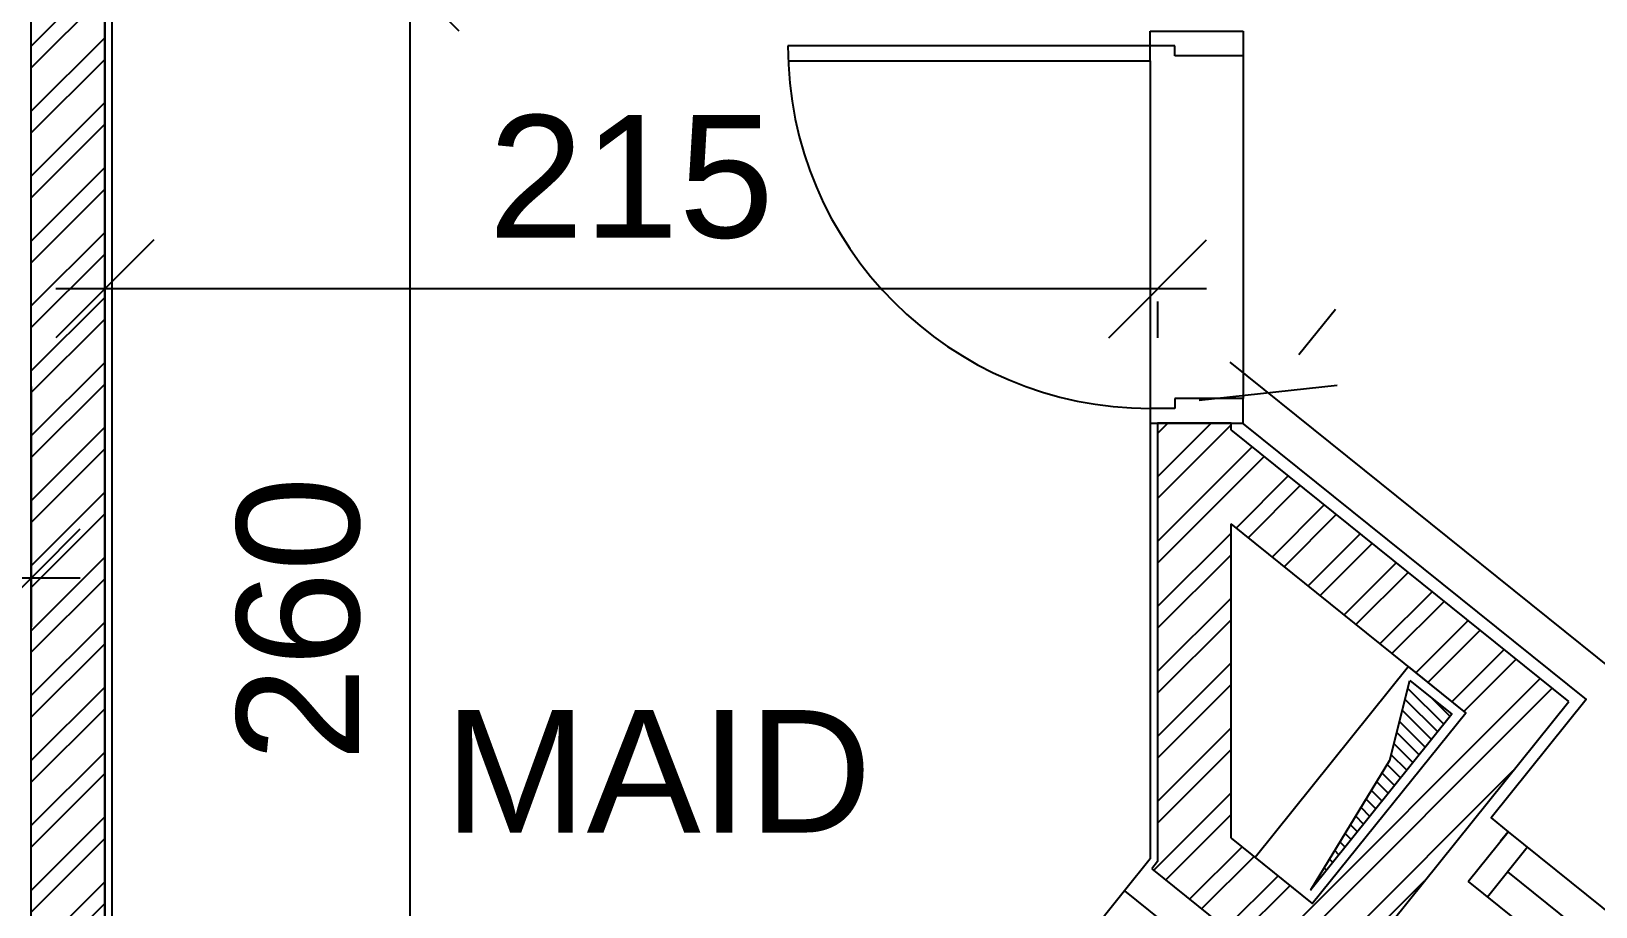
# Model space of a CAD drawing. Extents: x -0.9 to 45.6, y -8.7 to 61.5.
# Drawn here: x 11.928 to 15.123, y 44.113 to 45.9 of the extents above; entities that cross this region are included whole.
import ezdxf

# ---------------------------------------------------------------- set-up
doc = ezdxf.new("R2010")
doc.units = 0
doc.header["$MEASUREMENT"] = 0
doc.header["$PDMODE"] = 35
doc.header["$PDSIZE"] = 0.3
doc.layers.get('0').update_dxf_attribs({"linetype": 'CONTINUOUS'})
doc.layers.get('DEFPOINTS').update_dxf_attribs({"linetype": 'CONTINUOUS'})
for name, color, linetype in [('60%', 7, 'CONTINUOUS'), ('A-ALU', 9, 'CONTINUOUS'), ('a-dim', 3, 'CONTINUOUS'), ('A-DOORS', 1, 'CONTINUOUS'), ('A-HATCH-WALL', 8, 'CONTINUOUS'), ('A-NOMENCLATURE', 3, 'CONTINUOUS'), ('A-PLASTER', 8, 'CONTINUOUS'), ('A-PORTE', 1, 'CONTINUOUS'), ('a-shaft', 251, 'CONTINUOUS'), ('A-TILES', 137, 'CONTINUOUS'), ('A-WALL', 4, 'CONTINUOUS'), ('S-2ND-3RD-4-5-6TH$0$A-SHAFT 2-3-4-5-6', 8, 'CONTINUOUS')]:
    doc.layers.add(name, color=color, linetype=linetype)
doc.styles.add('A100-STEXT', font='arial.ttf', dxfattribs={"height": 0.25})
doc.dimstyles.new('A100-DIM', dxfattribs={"dimtxt": 0.25, "dimasz": 0.2, "dimexe": 0.1, "dimexo": 0.3, "dimgap": 0.1, "dimtad": 1, "dimlfac": 100, "dimrnd": 0.5, "dimdsep": 46, "dimtxsty": 'A100-STEXT', "dimblk1": 'OBLIQUE', "dimblk2": 'OBLIQUE', "dimsah": 1, "dimcen": -0.05, "dimdle": 0.1, "dimclrd": 15, "dimclre": 15, "dimclrt": 256, "dimadec": 0, "dimazin": 0, "dimtfac": 0.28, "dimtix": 1, "dimtmove": 2, "dimatfit": 3, "dimldrblk": 'OBLIQUE', "dimfxl": 1, "dimtolj": 1, "dimarcsym": 0})

# ---------------------------------------------------------------- blocks, each defined once
blk = doc.blocks.new('_OBLIQUE')
at = {"color": 0, "linetype": 'ByBlock'}
blk.add_line((-0.5, -0.5), (0.5, 0.5), dxfattribs=at)
blk = doc.blocks.new('*D153')
at = {"layer": 'a-dim', "color": 15, "lineweight": -2}
for p, q in [((7.6284, 45.55), (7.6284, 44.6841)), ((11.9284, 45.175), (11.9284, 44.6841)), ((7.5284, 44.7841), (12.0284, 44.7841))]:
    blk.add_line(p, q, dxfattribs=at)
at = {"layer": 'DEFPOINTS', "color": 0}
for p in [(7.6284, 45.85), (11.9284, 45.475), (11.9284, 44.7841)]:
    blk.add_point(p, dxfattribs=at)
at = {"layer": 'a-dim', "color": 15, "lineweight": -2, "xscale": 0.2, "yscale": 0.2, "zscale": 0.2, "rotation": 180}
blk.add_blockref('_OBLIQUE', (7.6284, 44.7841), dxfattribs=at)
at = {"layer": 'a-dim', "color": 15, "lineweight": -2, "xscale": 0.2, "yscale": 0.2, "zscale": 0.2}
blk.add_blockref('_OBLIQUE', (11.9284, 44.7841), dxfattribs=at)
at = {"layer": 'a-dim', "insert": (9.7784, 45.0118), "char_height": 0.25, "attachment_point": 5, "style": 'A100-STEXT'}
blk.add_mtext('\\A1;430', dxfattribs=at)
blk = doc.blocks.new('*D163')
at = {"layer": 'a-dim', "color": 15, "lineweight": -2}
for p, q in [((12.7021, 43.3), (12.7021, 46.1)), ((12.3784, 46), (12.8021, 46)), ((12.3784, 43.4), (12.8021, 43.4))]:
    blk.add_line(p, q, dxfattribs=at)
at = {"layer": 'DEFPOINTS', "color": 0}
for p in [(12.0784, 46), (12.7021, 46), (12.0784, 43.4)]:
    blk.add_point(p, dxfattribs=at)
at = {"layer": 'a-dim', "color": 15, "lineweight": -2, "xscale": 0.2, "yscale": 0.2, "zscale": 0.2}
for p, rotation in [((12.7021, 46), 90), ((12.7021, 43.4), 270)]:
    blk.add_blockref('_OBLIQUE', p, dxfattribs=dict(at, rotation=rotation))
at = {"layer": 'a-dim', "insert": (12.4745, 44.7), "char_height": 0.25, "attachment_point": 5, "rotation": 90, "style": 'A100-STEXT'}
blk.add_mtext('\\A1;260', dxfattribs=at)
blk = doc.blocks.new('*D165')
at = {"layer": 'a-dim', "color": 15, "lineweight": -2}
for p, q in [((14.5914, 45.3323), (14.5167, 45.2395)), ((14.3761, 45.2243), (17.9401, 42.3581)), ((17.8271, 42.3772), (17.7995, 42.3429))]:
    blk.add_line(p, q, dxfattribs=at)
at = {"layer": 'DEFPOINTS', "color": 0}
for p in [(14.4034, 45.0986), (18.0151, 42.611), (17.8622, 42.4208)]:
    blk.add_point(p, dxfattribs=at)
at = {"layer": 'a-dim', "color": 15, "lineweight": -2, "xscale": 0.2, "yscale": 0.2, "zscale": 0.2}
for p, rotation in [((14.4541, 45.1616), 141.1937093654685), ((17.8622, 42.4208), 321.1937093654685)]:
    blk.add_blockref('_OBLIQUE', p, dxfattribs=dict(at, rotation=rotation))
at = {"layer": 'a-dim', "insert": (16.3008, 43.9687), "char_height": 0.25, "attachment_point": 5, "rotation": 321.1937, "style": 'A100-STEXT'}
blk.add_mtext('\\A1;437.5', dxfattribs=at)
blk = doc.blocks.new('P80E19D')
at = {"layer": 'A-PORTE'}
for p, q in [((0, -0.19), (0, 0)), ((0, 0), (0.05, 0)), ((0.05, 0), (0.05, -0.14)), ((0.75, 0), (0.75, -0.14)), ((0.8, 0), (0.75, 0)), ((0.8, -0.19), (0.8, 0)), ((0.05, -0.14), (0.03, -0.14)), ((0.03, -0.14), (0.03, -0.19)), ((0.75, -0.14), (0.77, -0.14)), ((0.77, -0.14), (0.77, -0.19)), ((0.03, -0.19), (0, -0.19)), ((0.06, -0.19), (0.02, -0.19)), ((0.03, -0.19), (0.03, -0.93)), ((0.06, -0.93), (0.06, -0.19)), ((0.77, -0.19), (0.8, -0.19))]:
    blk.add_line(p, q, dxfattribs=at)
blk.add_arc((0.03, -0.19), 0.74, 270, 0, dxfattribs=at)
blk = doc.blocks.new('*D195')
at = {"layer": 'a-dim', "color": 15, "lineweight": -2}
for p, q in [((14.3284, 45.3744), (11.9784, 45.3744)), ((12.0784, 45.3332), (12.0784, 45.2744)), ((14.2284, 45.3482), (14.2284, 45.2744))]:
    blk.add_line(p, q, dxfattribs=at)
at = {"layer": 'DEFPOINTS', "color": 0}
for p in [(12.0784, 45.6332), (14.2284, 45.6482), (12.0784, 45.3744)]:
    blk.add_point(p, dxfattribs=at)
at = {"layer": 'a-dim', "color": 15, "lineweight": -2, "xscale": 0.2, "yscale": 0.2, "zscale": 0.2, "rotation": 180}
blk.add_blockref('_OBLIQUE', (12.0784, 45.3744), dxfattribs=at)
at = {"layer": 'a-dim', "color": 15, "lineweight": -2, "xscale": 0.2, "yscale": 0.2, "zscale": 0.2}
blk.add_blockref('_OBLIQUE', (14.2284, 45.3744), dxfattribs=at)
at = {"layer": 'a-dim', "insert": (13.1534, 45.602), "char_height": 0.25, "attachment_point": 5, "style": 'A100-STEXT'}
blk.add_mtext('\\A1;215', dxfattribs=at)
blk = doc.blocks.new('A$C3405169C')
at = {"layer": 'A-ALU'}
for p, q in [((14.8628, 44.1644), (14.9443, 44.2657)), ((14.9018, 44.1331), (14.9833, 44.2344)), ((15.8327, 43.5513), (15.7512, 43.45)), ((15.8716, 43.52), (15.7902, 43.4187)), ((16.6785, 42.7042), (16.76, 42.8055)), ((16.7175, 42.6729), (16.799, 42.7742)), ((17.4422, 42.0901), (17.5237, 42.1914)), ((17.4812, 42.0587), (17.5626, 42.1601))]:
    blk.add_line(p, q, dxfattribs=at)
for points in [[(14.9443, 44.2657), (17.5626, 42.1601)], [(14.9425, 44.1837), (15.7919, 43.5006)], [(14.8628, 44.1644), (17.4812, 42.0587)], [(15.8309, 43.4693), (16.7193, 42.7549)], [(16.7582, 42.7236), (17.4829, 42.1407)]]:
    blk.add_lwpolyline(points, dxfattribs=at)
blk = doc.blocks.new('A$C37CB01A7')
at = {"layer": 'A-ALU'}
for q in [(13.5968, 43.4438), (14.2621, 44.0637)]:
    blk.add_line((14.1608, 44.1451), q, dxfattribs=at)
blk.add_blockref('A$C3405169C', (0, 0), dxfattribs=at)
blk = doc.blocks.new('*D278')
at = {"layer": '60%', "color": 15, "lineweight": -2}
for p, q in [((14.1028, 57.7557), (17.1503, 61.5451)), ((17.0097, 61.5299), (45.0024, 39.0181)), ((41.9397, 35.3693), (44.9872, 39.1587))]:
    blk.add_line(p, q, dxfattribs=at)
at = {"layer": 'DEFPOINTS', "color": 0}
for p in [(13.9148, 57.5219), (44.9245, 39.0808), (41.7517, 35.1355)]:
    blk.add_point(p, dxfattribs=at)
at = {"layer": '60%', "color": 15, "lineweight": -2, "xscale": 0.2, "yscale": 0.2, "zscale": 0.2}
for p, rotation in [((17.0876, 61.4672), 141.1937093848894), ((44.9245, 39.0808), 321.1937093848894)]:
    blk.add_blockref('_OBLIQUE', p, dxfattribs=dict(at, rotation=rotation))
at = {"layer": '60%', "insert": (31.1488, 50.4514), "char_height": 0.25, "attachment_point": 5, "rotation": 321.1937, "style": 'A100-STEXT'}
blk.add_mtext('\\A1;3572', dxfattribs=at)

msp = doc.modelspace()

# ---------------------------------------------------------------- hatches: boundary and pattern name
at = {"layer": 'A-HATCH-WALL'}
h = msp.add_hatch(dxfattribs=at)
h.set_pattern_fill('ANSI32', color=256, scale=0.25, style=0)
h.paths.add_polyline_path([(11.92837, 47.3), (8.97837, 47.3), (8.97837, 47.9), (8.62837, 47.9), (8.62837, 47.75), (8.82837, 47.75), (8.82837, 46.55), (8.97837, 46.55), (8.97837, 47.15), (11.92837, 47.15)])
h.paths.add_polyline_path([(12.37837, 47.70078), (12.37837, 46.65078), (12.07837, 46.65078), (12.07837, 47.70078)], flags=17)
h.paths.add_polyline_path([(11.92837, 47.90078), (11.92837, 43.40078), (12.07837, 43.40078), (12.07837, 46.50078), (12.37837, 46.50078), (12.37837, 46.00078), (13.27837, 46.00078), (13.27837, 46.15078), (12.52837, 46.15078), (12.52837, 47.70078), (14.17837, 47.70078), (14.17837, 47.90078)])
h = msp.add_hatch(dxfattribs=at)
h.set_pattern_fill('ANSI32', color=256, scale=0.25, style=0)
h.set_pattern_definition([(45, (-338376.54673, -23743.37093), (-0.066291260736, 0.066291260736), []), (45, (-338376.50254, -23743.37093), (-0.066291260736, 0.066291260736), [])])
h.paths.add_polyline_path([(14.37837, 45.08736), (14.37837, 45.10078), (14.22837, 45.10078), (14.22837, 44.20604), (14.21633, 44.19107), (14.567, 43.90906), (15.06835, 44.53247)])
h.paths.add_polyline_path([(14.37837, 44.89487), (14.85746, 44.50959), (14.54411, 44.11995), (14.37837, 44.25324)], flags=16)
at = {"layer": 'a-shaft'}
h = msp.add_hatch(dxfattribs=at)
h.set_pattern_fill('_USER,_O', color=256, scale=0.02, angle=315, pattern_type=0)
h.set_pattern_definition([(315, (-338376.546732, -23743.371716), (0.0141421356237, 0.0141421356237), [])])
h.paths.add_polyline_path([(14.70275, 44.41156), (14.54106, 44.14729), (14.82934, 44.50575), (14.74362, 44.57468)])

# ---------------------------------------------------------------- linework, layer by layer
at = {"layer": 'A-PLASTER'}
for points in [[(13.60844, 43.43439), (13.59675, 43.44379), (13.56228, 43.40093), (13.54479, 43.415), (12.09337, 43.415), (12.09337, 46.485), (12.36337, 46.485), (12.36337, 45.985), (13.27837, 45.985)], [(14.21337, 45.1), (14.21337, 44.21054), (14.16077, 44.14513)], [(14.40337, 45.1), (14.40337, 45.09855), (15.1035, 44.5355), (14.90923, 44.29393), (14.94429, 44.26573), (14.92863, 44.24625)]]:
    msp.add_lwpolyline(points, dxfattribs=at)
at = {"layer": 'a-shaft'}
msp.add_lwpolyline([(14.74362, 44.57468), (14.82934, 44.50575), (14.54106, 44.14729), (14.70275, 44.41156), (14.74362, 44.57468)], dxfattribs=at)
at = {"layer": 'A-TILES'}
for p, q in [((14.40337, 45.85), (14.40337, 45.15)), ((14.21337, 45.84), (14.21337, 45.13))]:
    msp.add_line(p, q, dxfattribs=at)
at = {"layer": 'A-WALL'}
for p, q in [((11.92837, 43.4), (11.92837, 47.15)), ((12.07837, 43.4), (12.07837, 46.5)), ((14.37837, 45.1), (14.22837, 45.1)), ((14.22837, 45.1), (14.22837, 44.20525)), ((14.37837, 45.08657), (14.37837, 45.1)), ((15.06835, 44.53169), (14.37837, 45.08657)), ((14.37837, 44.25246), (14.37837, 44.89409)), ((14.85746, 44.5088), (14.37837, 44.89409)), ((14.54411, 44.11917), (14.85746, 44.5088)), ((14.567, 43.90827), (15.06835, 44.53169)), ((14.37837, 44.25246), (14.54411, 44.11917)), ((14.22837, 44.20525), (14.21633, 44.19028)), ((14.21633, 44.19028), (14.567, 43.90827))]:
    msp.add_line(p, q, dxfattribs=at)
msp.add_lwpolyline([(14.17837, 47.7), (12.52837, 47.7), (12.52837, 46.15), (13.27837, 46.15), (13.27837, 46), (12.37837, 46), (12.37837, 46.5), (12.07837, 46.5), (12.07837, 43.4)], dxfattribs=at)
at = {"layer": 'S-2ND-3RD-4-5-6TH$0$A-SHAFT 2-3-4-5-6'}
msp.add_lwpolyline([(14.74057, 44.6028), (14.42722, 44.21317), (14.54411, 44.11917), (14.85746, 44.5088)], close=True, dxfattribs=at)

# ---------------------------------------------------------------- block references
at = {"layer": 'A-ALU'}
msp.add_blockref('A$C37CB01A7', (0, 0), dxfattribs=at)
at = {"layer": 'A-DOORS', "rotation": 270.0000000025805}
msp.add_blockref('P80E19D', (14.40337, 45.9), dxfattribs=at)

# ---------------------------------------------------------------- texts
at = {"layer": 'A-NOMENCLATURE', "style": 'A100-STEXT'}
msp.add_text('MAID', height=0.25, dxfattribs=at).set_placement((12.77153, 44.26413))

# ---------------------------------------------------------------- dimensions: what is measured, and where the dimension line sits
at = {"layer": '60%'}
dim = msp.add_aligned_dim(p1=(13.91484, 57.521928), p2=(41.751696, 35.135489), distance=5.062794, dimstyle='A100-DIM', dxfattribs=at)
dim.commit()
dim.dimension.update_dxf_attribs({"geometry": '*D278', "text_midpoint": (31.148783, 50.45145)})
at = {"layer": 'a-dim'}
for base, p1, p2, angle, picture, middle in [((12.70214, 46), (12.07837, 43.4), (12.07837, 46), 90, '*D163', (12.4745, 44.7)), ((17.86216, 42.42079), (14.40337, 45.09855), (18.01513, 42.61102), 141.19371, '*D165', (16.30082, 43.96865))]:
    dim = msp.add_linear_dim(base=base, p1=p1, p2=p2, angle=angle, dimstyle='A100-DIM', dxfattribs=at)
    dim.commit()
    dim.dimension.update_dxf_attribs({"geometry": picture, "text_midpoint": middle})
for base, p1, p2, picture, middle in [((11.92837, 44.78407), (7.62837, 45.85), (11.92837, 45.475), '*D153', (9.77837, 45.0118)), ((12.07837, 45.37437), (14.22837, 45.64819), (12.07837, 45.63319), '*D195', (13.15337, 45.60202))]:
    dim = msp.add_linear_dim(base=base, p1=p1, p2=p2, dimstyle='A100-DIM', dxfattribs=at)
    dim.commit()
    dim.dimension.update_dxf_attribs({"geometry": picture, "text_midpoint": middle})

doc.saveas('drawing.dxf')
